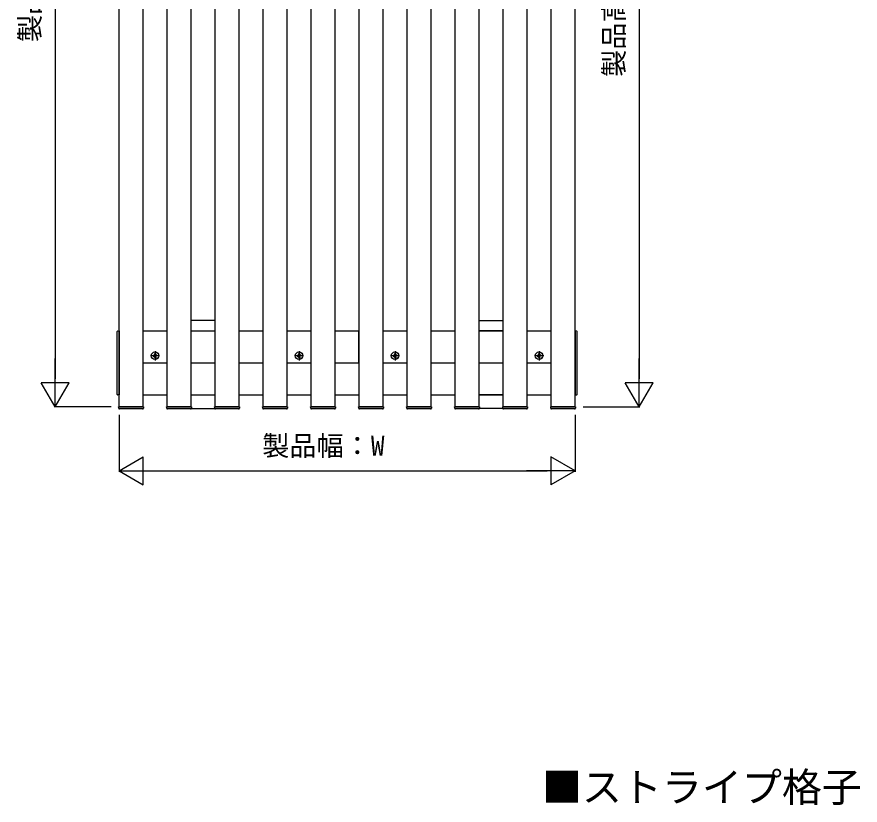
# Model space of a CAD drawing. Units: millimetres, scale not verified. Extents: x -1750 to 1750, y -2608 to 2592.
# Drawn here: x -488 to 566, y -27 to 958 of the extents above; entities that cross this region are included whole.
import ezdxf
from ezdxf.enums import TextEntityAlignment as Align

# ---------------------------------------------------------------- set-up
doc = ezdxf.new("R2010")
doc.units = ezdxf.units.MM
doc.header["$LTSCALE"] = 14
for name, color, linetype in [('0-1_USER1', 3, 'Continuous'), ('0-3_YKK_12', 2, 'Continuous'), ('0-4_YKK_13', 4, 'Continuous'), ('0-5_YKK_D', 6, 'Continuous')]:
    doc.layers.add(name, color=color, linetype=linetype)
doc.styles.add('ＭＳ ゴシック', font='')
doc.styles.get('ＭＳ ゴシック').set_extended_font_data('MS Gothic')

msp = doc.modelspace()

# ---------------------------------------------------------------- linework, layer by layer
at = {"layer": '0-3_YKK_12'}
for p, q in [((-360, 471), (-360, 1063.5)), ((-300, 471), (-300, 1063.5)), ((-240, 471), (-240, 1063.5)), ((-180, 471), (-180, 1063.5)), ((-120, 471), (-120, 1063.5)), ((-60, 471), (-60, 1063.5)), ((0, 471), (0, 1063.5)), ((60, 471), (60, 1063.5)), ((120, 471), (120, 1063.5)), ((180, 471), (180, 1063.5)), ((-330, 566), (-300, 566)), ((-270, 566), (-240, 566)), ((-210, 566), (-180, 566)), ((-150, 566), (-120, 566)), ((-90, 566), (-60, 566)), ((-60.6, 566), (-60.6, 526)), ((-30, 566), (0, 566)), ((30, 566), (60, 566)), ((90, 566), (120, 566)), ((150, 566), (180, 566)), ((-330, 526), (-300, 526)), ((-270, 526), (-240, 526)), ((-210, 526), (-180, 526)), ((-150, 526), (-120, 526)), ((-90, 526), (-60, 526)), ((-30, 526), (0, 526)), ((30, 526), (60, 526)), ((90, 526), (120, 526)), ((150, 526), (180, 526)), ((-330, 486), (-300, 486)), ((-270, 486), (-240, 486)), ((-210, 486), (-180, 486)), ((-150, 486), (-120, 486)), ((-90, 486), (-60, 486)), ((-30, 486), (0, 486)), ((30, 486), (60, 486)), ((90, 486), (120, 486)), ((150, 486), (180, 486))]:
    msp.add_line(p, q, dxfattribs=at)
for points in [[(-360, 471), (-330, 471), (-330, 1063.5)], [(-300, 471), (-270, 471), (-270, 1063.5)], [(-240, 471), (-210, 471), (-210, 1063.5)], [(-180, 471), (-150, 471), (-150, 1063.5)], [(-120, 471), (-90, 471), (-90, 1063.5)], [(-60, 471), (-30, 471), (-30, 1063.5)], [(0, 471), (30, 471), (30, 1063.5)], [(60, 471), (90, 471), (90, 1063.5)], [(120, 471), (150, 471), (150, 1063.5)], [(180, 471), (210, 471), (210, 1063.5)]]:
    msp.add_lwpolyline(points, dxfattribs=at)
at = {"layer": '0-4_YKK_13'}
for p, q in [((-240, 579), (-270, 579)), ((90, 579), (120, 579)), ((-362.5, 486.62), (-362.5, 565.38)), ((-270, 566), (-240, 566)), ((120, 566), (90, 566)), ((212.5, 486.62), (212.5, 565.38)), ((-315, 540.73), (-315, 529.26)), ((-135, 540.73), (-135, 529.26)), ((-15, 540.73), (-15, 529.26)), ((165, 540.73), (165, 529.26)), ((-309.27, 535), (-320.74, 535)), ((-317.38, 535.59), (-316.34, 535.61)), ((-317.37, 534.41), (-316.34, 534.39)), ((-316.34, 535.61), (-315.73, 535.73)), ((-316.34, 534.39), (-315.73, 534.27)), ((-315.61, 536.34), (-315.73, 535.73)), ((-315.61, 533.66), (-315.73, 534.27)), ((-315.59, 537.38), (-315.61, 536.34)), ((-315.59, 532.62), (-315.61, 533.66)), ((-314.41, 537.38), (-314.39, 536.34)), ((-314.41, 532.62), (-314.39, 533.66)), ((-314.39, 536.34), (-314.27, 535.73)), ((-314.39, 533.66), (-314.27, 534.27)), ((-313.66, 535.61), (-314.27, 535.73)), ((-313.66, 534.39), (-314.27, 534.27)), ((-312.62, 535.59), (-313.66, 535.61)), ((-312.62, 534.41), (-313.66, 534.39)), ((-129.27, 535), (-140.74, 535)), ((-137.38, 535.59), (-136.34, 535.61)), ((-137.37, 534.41), (-136.34, 534.39)), ((-136.34, 535.61), (-135.73, 535.73)), ((-136.34, 534.39), (-135.73, 534.27)), ((-135.61, 536.34), (-135.73, 535.73)), ((-135.61, 533.66), (-135.73, 534.27)), ((-135.59, 537.38), (-135.61, 536.34)), ((-135.59, 532.62), (-135.61, 533.66)), ((-134.41, 537.38), (-134.39, 536.34)), ((-134.41, 532.62), (-134.39, 533.66)), ((-134.39, 536.34), (-134.27, 535.73)), ((-134.39, 533.66), (-134.27, 534.27)), ((-133.66, 535.61), (-134.27, 535.73)), ((-133.66, 534.39), (-134.27, 534.27)), ((-132.62, 535.59), (-133.66, 535.61)), ((-132.62, 534.41), (-133.66, 534.39)), ((-9.27, 535), (-20.74, 535)), ((-17.38, 535.59), (-16.34, 535.61)), ((-17.37, 534.41), (-16.34, 534.39)), ((-16.34, 535.61), (-15.73, 535.73)), ((-16.34, 534.39), (-15.73, 534.27)), ((-15.61, 536.34), (-15.73, 535.73)), ((-15.61, 533.66), (-15.73, 534.27)), ((-15.59, 537.38), (-15.61, 536.34)), ((-15.59, 532.62), (-15.61, 533.66)), ((-14.41, 537.38), (-14.39, 536.34)), ((-14.41, 532.62), (-14.39, 533.66)), ((-14.39, 536.34), (-14.27, 535.73)), ((-14.39, 533.66), (-14.27, 534.27)), ((-13.66, 535.61), (-14.27, 535.73)), ((-13.66, 534.39), (-14.27, 534.27)), ((-12.62, 535.59), (-13.66, 535.61)), ((-12.62, 534.41), (-13.66, 534.39)), ((170.74, 535), (159.27, 535)), ((162.62, 535.59), (163.66, 535.61)), ((162.63, 534.41), (163.66, 534.39)), ((163.66, 535.61), (164.27, 535.73)), ((163.66, 534.39), (164.27, 534.27)), ((164.39, 536.34), (164.27, 535.73)), ((164.39, 533.66), (164.27, 534.27)), ((164.41, 537.38), (164.39, 536.34)), ((164.41, 532.62), (164.39, 533.66)), ((165.59, 537.38), (165.61, 536.34)), ((165.59, 532.62), (165.61, 533.66)), ((165.61, 536.34), (165.73, 535.73)), ((165.61, 533.66), (165.73, 534.27)), ((166.34, 535.61), (165.73, 535.73)), ((166.34, 534.39), (165.73, 534.27)), ((167.38, 535.59), (166.34, 535.61)), ((167.38, 534.41), (166.34, 534.39)), ((-360, 486), (-362.03, 486.12)), ((-360, 486.5), (-360, 486)), ((-270, 486), (-240, 486)), ((120, 486), (90, 486)), ((210, 486.5), (210, 486)), ((210, 486), (212.03, 486.12)), ((-330.3, 471), (-359.7, 471)), ((-330.59, 468.5), (-359.41, 468.5)), ((-330.3, 471), (-329.5, 471)), ((-329.5, 471), (-329.6, 469.44)), ((-270.3, 471), (-299.7, 471)), ((-270.59, 468.5), (-299.41, 468.5)), ((-270.3, 471), (-269.5, 471)), ((-269.73, 469), (-240.27, 469)), ((-269.5, 471), (-269.6, 469.44)), ((-210.3, 471), (-239.7, 471)), ((-210.59, 468.5), (-239.41, 468.5)), ((-210.3, 471), (-209.5, 471)), ((-209.5, 471), (-209.6, 469.44)), ((-150.3, 471), (-179.7, 471)), ((-150.59, 468.5), (-179.41, 468.5)), ((-150.3, 471), (-149.5, 471)), ((-149.5, 471), (-149.6, 469.44)), ((-90.3, 471), (-119.7, 471)), ((-90.59, 468.5), (-119.41, 468.5)), ((-90.3, 471), (-89.5, 471)), ((-89.5, 471), (-89.6, 469.44)), ((-30.3, 471), (-59.7, 471)), ((-30.59, 468.5), (-59.41, 468.5)), ((-30.3, 471), (-29.5, 471)), ((-29.5, 471), (-29.6, 469.44)), ((29.7, 471), (0.3, 471)), ((29.41, 468.5), (0.59, 468.5)), ((29.7, 471), (30.5, 471)), ((30.5, 471), (30.4, 469.44)), ((89.7, 471), (60.3, 471)), ((89.41, 468.5), (60.59, 468.5)), ((89.7, 471), (90.5, 471)), ((119.73, 469), (90.27, 469)), ((90.5, 471), (90.4, 469.44)), ((149.7, 471), (120.3, 471)), ((149.41, 468.5), (120.59, 468.5)), ((149.7, 471), (150.5, 471)), ((150.5, 471), (150.4, 469.44)), ((209.7, 471), (180.3, 471)), ((209.41, 468.5), (180.59, 468.5)), ((209.7, 471), (210.5, 471)), ((210.5, 471), (210.4, 469.44))]:
    msp.add_line(p, q, dxfattribs=at)
for points in [[(-362.03, 565.88), (-360, 566), (-360, 565.5), (-360, 486.5)], [(212.03, 565.88), (210, 566), (210, 565.5), (210, 486.5)], [(-360.4, 469.44), (-360.5, 471), (-359.7, 471)], [(-300.4, 469.44), (-300.5, 471), (-299.7, 471)], [(-240.4, 469.44), (-240.5, 471), (-239.7, 471)], [(-180.4, 469.44), (-180.5, 471), (-179.7, 471)], [(-120.4, 469.44), (-120.5, 471), (-119.7, 471)], [(-60.4, 469.44), (-60.5, 471), (-59.7, 471)], [(-0.4, 469.44), (-0.5, 471), (0.3, 471)], [(59.6, 469.44), (59.5, 471), (60.3, 471)], [(119.6, 469.44), (119.5, 471), (120.3, 471)], [(179.6, 469.44), (179.5, 471), (180.3, 471)]]:
    msp.add_lwpolyline(points, dxfattribs=at)
for centre, radius in [((-315, 535), 4.74), ((-135, 535), 4.74), ((-15, 535), 4.74), ((165, 535), 4.74), ((-312.36, 532.36), 0.3), ((-132.36, 532.36), 0.3), ((-12.36, 532.36), 0.3), ((167.64, 532.36), 0.3)]:
    msp.add_circle(centre, radius, dxfattribs=at)
for centre, radius, start, end in [((-362, 565.38), 0.5, 93.5, 180), ((212, 565.38), 0.5, 0, 86.5), ((-315, 535), 2.45, 165.9892, 194.0108), ((-315, 535), 2.45, 75.9892, 104.0108), ((-315, 535), 2.45, 255.9892, 284.0108), ((-315, 535), 2.45, 345.9892, 14.0108), ((-135, 535), 2.45, 165.9892, 194.0108), ((-135, 535), 2.45, 75.9892, 104.0108), ((-135, 535), 2.45, 255.9892, 284.0108), ((-135, 535), 2.45, 345.9892, 14.0108), ((-15, 535), 2.45, 165.9892, 194.0108), ((-15, 535), 2.45, 75.9892, 104.0108), ((-15, 535), 2.45, 255.9892, 284.0108), ((-15, 535), 2.45, 345.9892, 14.0108), ((165, 535), 2.45, 165.9892, 194.0108), ((165, 535), 2.45, 75.9892, 104.0108), ((165, 535), 2.45, 255.9892, 284.0108), ((165, 535), 2.45, 345.9892, 14.0108), ((-362, 486.62), 0.5, 180, 266.5), ((212, 486.62), 0.5, 273.5, 0), ((-359.41, 469.5), 1, 183.5, 270), ((-330.59, 469.5), 1, 270, 356.5), ((-299.41, 469.5), 1, 183.5, 270), ((-270.59, 469.5), 1, 270, 356.5), ((-239.41, 469.5), 1, 183.5, 270), ((-210.59, 469.5), 1, 270, 356.5), ((-179.41, 469.5), 1, 183.5, 270), ((-150.59, 469.5), 1, 270, 356.5), ((-119.41, 469.5), 1, 183.5, 270), ((-90.59, 469.5), 1, 270, 356.5), ((-59.41, 469.5), 1, 183.5, 270), ((-30.59, 469.5), 1, 270, 356.5), ((0.59, 469.5), 1, 183.5, 270), ((29.41, 469.5), 1, 270, 356.5), ((60.59, 469.5), 1, 183.5, 270), ((89.41, 469.5), 1, 270, 356.5), ((120.59, 469.5), 1, 183.5, 270), ((149.41, 469.5), 1, 270, 356.5), ((180.59, 469.5), 1, 183.5, 270), ((209.41, 469.5), 1, 270, 356.5)]:
    msp.add_arc(centre, radius, start, end, dxfattribs=at)
at = {"layer": '0-5_YKK_D'}
for p, q in [((-440, 1736), (-440, 506)), ((290, 1636), (290, 506)), ((-440, 471), (-440, 531.62)), ((290, 471), (290, 531.62)), ((-440, 471), (-457.5, 501.31)), ((-422.5, 501.31), (-457.5, 501.31)), ((-440, 471), (-422.5, 501.31)), ((290, 471), (272.5, 501.31)), ((307.5, 501.31), (272.5, 501.31)), ((290, 471), (307.5, 501.31)), ((-370, 471), (-441, 471)), ((220, 471), (291, 471)), ((-360, 461), (-360, 390)), ((210, 461), (210, 390)), ((-360, 391), (-329.69, 408.5)), ((-329.69, 373.5), (-329.69, 408.5)), ((210, 391), (179.69, 408.5)), ((179.69, 408.5), (179.69, 373.5)), ((-360, 391), (-329.69, 373.5)), ((-360, 391), (-299.38, 391)), ((-325, 391), (175, 391)), ((210, 391), (149.38, 391)), ((210, 391), (179.69, 373.5))]:
    msp.add_line(p, q, dxfattribs=at)

# ---------------------------------------------------------------- texts
at = {"layer": '0-1_USER1', "style": 'ＭＳ ゴシック'}
msp.add_text('■ストライプ格子', height=36.66, dxfattribs=at).set_placement((168.49, -33.43), align=Align.BOTTOM_LEFT)
at = {"layer": '0-5_YKK_D', "style": 'ＭＳ ゴシック'}
for s, p in [('製品高最大：Hmax', (-451.6, 926.95)), ('製品高最小：Hmin', (278.4, 883.42))]:
    msp.add_text(s, height=24.93, rotation=90, dxfattribs=at).set_placement(p, align=Align.BOTTOM_LEFT)
msp.add_text('製品幅：W', height=24.93, dxfattribs=at).set_placement((-181.15, 402.6), align=Align.BOTTOM_LEFT)

doc.saveas('drawing.dxf')
